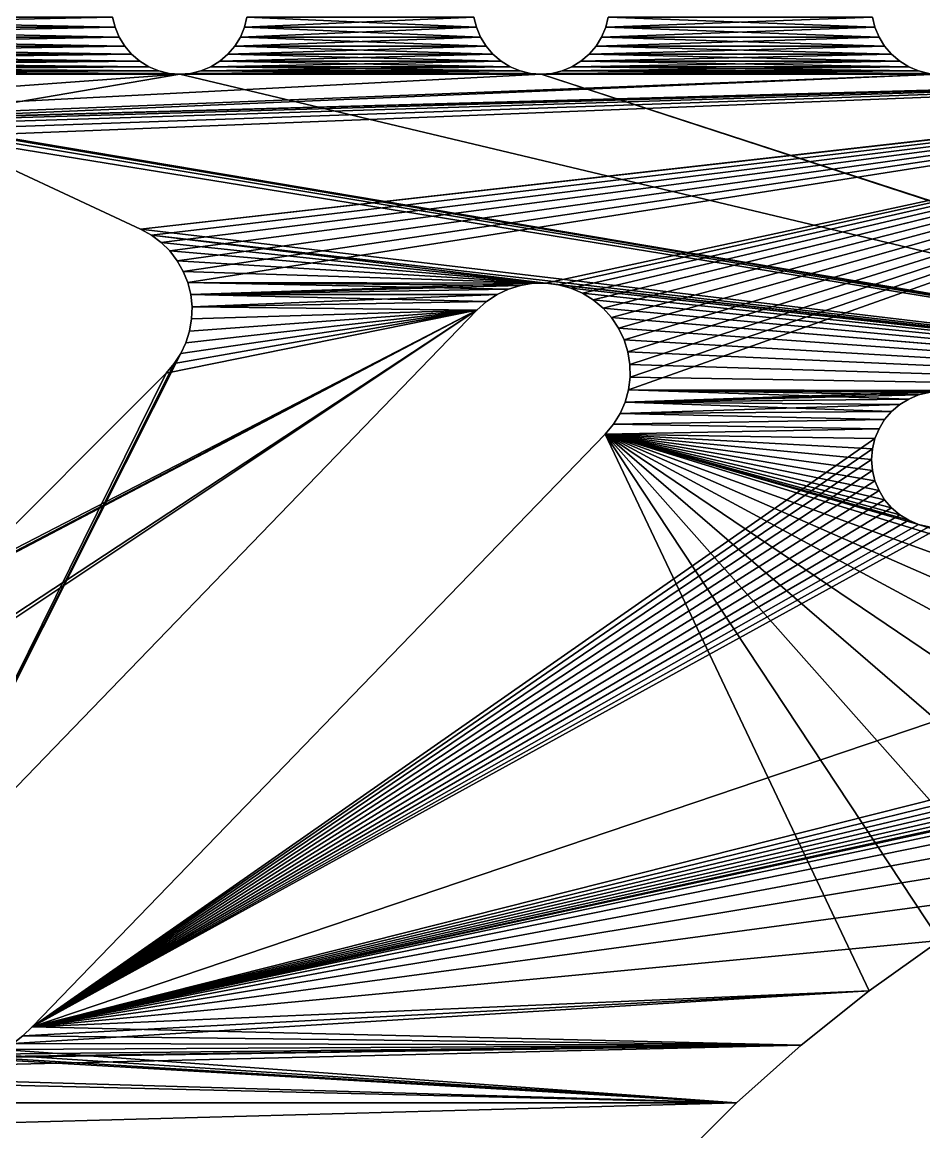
# Model space of a CAD drawing. Header units: millimetres. Extents: x -48.7 to 48.7, y -48.7 to 48.7.
# Drawn here: x 9.94 to 30.15, y -25.22 to -0.36 of the extents above; entities that cross this region are included whole.
import ezdxf

# ---------------------------------------------------------------- set-up
doc = ezdxf.new("R2010")
doc.units = ezdxf.units.MM
doc.header["$LTSCALE"] = 65.185185
for name, color, linetype in [('1', 7, 'CONTINUOUS'), ('121', 7, 'CONTINUOUS'), ('122', 7, 'CONTINUOUS'), ('123', 7, 'CONTINUOUS'), ('124', 7, 'CONTINUOUS'), ('2', 7, 'CONTINUOUS'), ('35', 7, 'CONTINUOUS'), ('59', 7, 'CONTINUOUS'), ('61', 7, 'CONTINUOUS'), ('62', 7, 'CONTINUOUS'), ('65', 7, 'CONTINUOUS'), ('71', 7, 'CONTINUOUS'), ('72', 7, 'CONTINUOUS'), ('73', 7, 'CONTINUOUS'), ('91', 7, 'CONTINUOUS')]:
    doc.layers.add(name, color=color, linetype=linetype)

msp = doc.modelspace()

# ---------------------------------------------------------------- linework, layer by layer
at = {"layer": '1', "linetype": 'CONTINUOUS'}
for points in [[(1.505, -0.242), (12.02, -0.472), (1.45, -0.472), (1.505, -0.242)], [(11.965, -0.242), (12.02, -0.472), (1.505, -0.242), (11.965, -0.242)], [(14.975, -0.242), (20.117, -0.472), (14.92, -0.472), (14.975, -0.242)], [(20.062, -0.242), (20.117, -0.472), (14.975, -0.242), (20.062, -0.242)], [(23.017, -0.472), (23.072, -0.242), (29.05, -0.472), (23.017, -0.472)], [(29.05, -0.472), (23.072, -0.242), (28.995, -0.242), (29.05, -0.472)], [(1.45, -0.472), (12.112, -0.691), (1.359, -0.691), (1.45, -0.472)], [(12.02, -0.472), (12.112, -0.691), (1.45, -0.472), (12.02, -0.472)], [(14.92, -0.472), (20.208, -0.691), (14.829, -0.691), (14.92, -0.472)], [(20.117, -0.472), (20.208, -0.691), (14.92, -0.472), (20.117, -0.472)], [(22.925, -0.691), (23.017, -0.472), (29.141, -0.691), (22.925, -0.691)], [(29.141, -0.691), (23.017, -0.472), (29.05, -0.472), (29.141, -0.691)], [(1.359, -0.691), (12.237, -0.897), (1.233, -0.897), (1.359, -0.691)], [(12.112, -0.691), (12.237, -0.897), (1.359, -0.691), (12.112, -0.691)], [(14.829, -0.691), (20.334, -0.897), (14.703, -0.897), (14.829, -0.691)], [(20.208, -0.691), (20.334, -0.897), (14.829, -0.691), (20.208, -0.691)], [(22.8, -0.897), (22.925, -0.691), (29.267, -0.897), (22.8, -0.897)], [(29.267, -0.897), (22.925, -0.691), (29.141, -0.691), (29.267, -0.897)], [(1.233, -0.897), (12.392, -1.077), (1.079, -1.077), (1.233, -0.897)], [(12.237, -0.897), (12.392, -1.077), (1.233, -0.897), (12.237, -0.897)], [(14.703, -0.897), (20.488, -1.077), (14.549, -1.077), (14.703, -0.897)], [(20.334, -0.897), (20.488, -1.077), (14.703, -0.897), (20.334, -0.897)], [(22.646, -1.077), (22.8, -0.897), (29.421, -1.077), (22.646, -1.077)], [(29.421, -1.077), (22.8, -0.897), (29.267, -0.897), (29.421, -1.077)], [(0.895, -1.234), (12.777, -1.358), (0.693, -1.358), (0.895, -1.234)], [(1.079, -1.077), (12.575, -1.234), (0.895, -1.234), (1.079, -1.077)], [(12.575, -1.234), (12.777, -1.358), (0.895, -1.234), (12.575, -1.234)], [(12.392, -1.077), (12.575, -1.234), (1.079, -1.077), (12.392, -1.077)], [(14.366, -1.234), (20.874, -1.358), (14.164, -1.358), (14.366, -1.234)], [(14.549, -1.077), (20.671, -1.234), (14.366, -1.234), (14.549, -1.077)], [(20.671, -1.234), (20.874, -1.358), (14.366, -1.234), (20.671, -1.234)], [(20.488, -1.077), (20.671, -1.234), (14.549, -1.077), (20.488, -1.077)], [(22.26, -1.358), (22.462, -1.234), (29.807, -1.358), (22.26, -1.358)], [(22.462, -1.234), (22.646, -1.077), (29.605, -1.234), (22.462, -1.234)], [(29.807, -1.358), (22.462, -1.234), (29.605, -1.234), (29.807, -1.358)], [(29.605, -1.234), (22.646, -1.077), (29.421, -1.077), (29.605, -1.234)], [(0.471, -1.45), (13.231, -1.506), (0.239, -1.506), (0.471, -1.45)], [(0.693, -1.358), (13, -1.45), (0.471, -1.45), (0.693, -1.358)], [(13, -1.45), (13.231, -1.506), (0.471, -1.45), (13, -1.45)], [(12.777, -1.358), (13, -1.45), (0.693, -1.358), (12.777, -1.358)], [(13.941, -1.45), (21.328, -1.506), (13.709, -1.506), (13.941, -1.45)], [(14.164, -1.358), (21.096, -1.45), (13.941, -1.45), (14.164, -1.358)], [(21.096, -1.45), (21.328, -1.506), (13.941, -1.45), (21.096, -1.45)], [(20.874, -1.358), (21.096, -1.45), (14.164, -1.358), (20.874, -1.358)], [(21.806, -1.506), (22.037, -1.45), (30.261, -1.506), (21.806, -1.506)], [(22.037, -1.45), (22.26, -1.358), (30.029, -1.45), (22.037, -1.45)], [(30.261, -1.506), (22.037, -1.45), (30.029, -1.45), (30.261, -1.506)], [(30.029, -1.45), (22.26, -1.358), (29.807, -1.358), (30.029, -1.45)], [(0.239, -1.506), (13.47, -1.524), (0, -1.524), (0.239, -1.506)], [(0, -1.524), (13.47, -1.524), (7.351, -2.565), (0, -1.524)], [(13.231, -1.506), (13.47, -1.524), (0.239, -1.506), (13.231, -1.506)], [(13.47, -1.524), (43.439, -8.654), (7.351, -2.565), (13.47, -1.524)], [(13.709, -1.506), (21.567, -1.524), (13.47, -1.524), (13.709, -1.506)], [(21.567, -1.524), (43.439, -8.654), (13.47, -1.524), (21.567, -1.524)], [(21.328, -1.506), (21.567, -1.524), (13.709, -1.506), (21.328, -1.506)], [(21.567, -1.524), (21.806, -1.506), (30.5, -1.524), (21.567, -1.524)], [(21.567, -1.524), (30.5, -1.524), (43.671, -8.71), (21.567, -1.524)], [(43.439, -8.654), (21.567, -1.524), (43.671, -8.71), (43.439, -8.654)], [(30.5, -1.524), (21.806, -1.506), (30.261, -1.506), (30.5, -1.524)], [(7.351, -2.565), (43.439, -8.654), (7.625, -2.643), (7.351, -2.565)], [(7.625, -2.643), (43.439, -8.654), (7.885, -2.759), (7.625, -2.643)], [(7.885, -2.759), (43.439, -8.654), (8.135, -2.915), (7.885, -2.759)], [(8.135, -2.915), (43.439, -8.654), (12.593, -4.994), (8.135, -2.915)], [(12.593, -4.994), (43.439, -8.654), (12.838, -5.132), (12.593, -4.994)], [(12.838, -5.132), (43.439, -8.654), (21.676, -6.204), (12.838, -5.132)], [(13.056, -5.295), (12.838, -5.132), (21.676, -6.204), (13.056, -5.295)], [(13.246, -5.483), (13.056, -5.295), (21.676, -6.204), (13.246, -5.483)], [(13.413, -5.701), (13.246, -5.483), (21.676, -6.204), (13.413, -5.701)], [(13.55, -5.941), (13.413, -5.701), (21.676, -6.204), (13.55, -5.941)], [(13.65, -6.192), (13.55, -5.941), (21.676, -6.204), (13.65, -6.192)], [(13.716, -6.46), (13.65, -6.192), (20.836, -6.339), (13.716, -6.46)], [(20.836, -6.339), (13.65, -6.192), (21.11, -6.254), (20.836, -6.339)], [(21.11, -6.254), (13.65, -6.192), (21.391, -6.208), (21.11, -6.254)], [(21.391, -6.208), (13.65, -6.192), (21.676, -6.204), (21.391, -6.208)], [(21.676, -6.204), (43.439, -8.654), (21.961, -6.24), (21.676, -6.204)], [(20.582, -6.46), (13.716, -6.46), (20.836, -6.339), (20.582, -6.46)], [(13.746, -6.734), (13.716, -6.46), (20.347, -6.617), (13.746, -6.734)], [(20.347, -6.617), (13.716, -6.46), (20.582, -6.46), (20.347, -6.617)], [(21.961, -6.24), (43.439, -8.654), (22.233, -6.315), (21.961, -6.24)], [(22.233, -6.315), (43.439, -8.654), (22.497, -6.431), (22.233, -6.315)], [(22.497, -6.431), (43.439, -8.654), (22.738, -6.579), (22.497, -6.431)], [(20.129, -6.81), (13.746, -6.734), (20.347, -6.617), (20.129, -6.81)], [(22.738, -6.579), (43.439, -8.654), (22.957, -6.764), (22.738, -6.579)], [(7.291, -20.091), (13.494, -7.781), (20.129, -6.81), (7.291, -20.091)], [(13.494, -7.781), (13.609, -7.539), (20.129, -6.81), (13.494, -7.781)], [(13.609, -7.539), (13.691, -7.277), (20.129, -6.81), (13.609, -7.539)], [(13.691, -7.277), (13.737, -7.004), (20.129, -6.81), (13.691, -7.277)], [(13.737, -7.004), (13.746, -6.734), (20.129, -6.81), (13.737, -7.004)], [(22.957, -6.764), (43.439, -8.654), (23.148, -6.976), (22.957, -6.764)], [(43.439, -8.654), (43.2, -8.636), (23.148, -6.976), (43.439, -8.654)], [(23.148, -6.976), (43.2, -8.636), (23.305, -7.212), (23.148, -6.976)], [(23.305, -7.212), (43.2, -8.636), (23.429, -7.472), (23.305, -7.212)], [(23.429, -7.472), (43.2, -8.636), (23.513, -7.742), (23.429, -7.472)], [(13.345, -8.008), (13.494, -7.781), (7.291, -20.091), (13.345, -8.008)], [(23.513, -7.742), (43.2, -8.636), (23.558, -8.025), (23.513, -7.742)], [(13.162, -8.221), (13.345, -8.008), (7.291, -20.091), (13.162, -8.221)], [(23.558, -8.025), (43.2, -8.636), (23.564, -8.311), (23.558, -8.025)], [(8.653, -12.73), (13.162, -8.221), (7.291, -20.091), (8.653, -12.73)], [(23.564, -8.311), (43.2, -8.636), (23.527, -8.592), (23.564, -8.311)], [(23.527, -8.592), (29.807, -8.802), (23.451, -8.87), (23.527, -8.592)], [(30.029, -8.71), (29.807, -8.802), (23.527, -8.592), (30.029, -8.71)], [(30.261, -8.654), (30.029, -8.71), (23.527, -8.592), (30.261, -8.654)], [(30.5, -8.636), (30.261, -8.654), (23.527, -8.592), (30.5, -8.636)], [(43.2, -8.636), (30.5, -8.636), (23.527, -8.592), (43.2, -8.636)], [(23.451, -8.87), (29.421, -9.083), (23.339, -9.128), (23.451, -8.87)], [(29.807, -8.802), (29.605, -8.926), (23.451, -8.87), (29.807, -8.802)], [(29.605, -8.926), (29.421, -9.083), (23.451, -8.87), (29.605, -8.926)], [(23.339, -9.128), (29.267, -9.263), (23.19, -9.368), (23.339, -9.128)], [(29.421, -9.083), (29.267, -9.263), (23.339, -9.128), (29.421, -9.083)], [(23.19, -9.368), (29.141, -9.469), (23.004, -9.591), (23.19, -9.368)], [(29.267, -9.263), (29.141, -9.469), (23.19, -9.368), (29.267, -9.263)], [(28.922, -22.059), (10.16, -22.867), (23.004, -9.591), (28.922, -22.059)], [(29.141, -9.469), (29.05, -9.688), (23.004, -9.591), (29.141, -9.469)], [(29.807, -11.518), (30.029, -11.61), (23.004, -9.591), (29.807, -11.518)], [(30.029, -11.61), (42.983, -15.711), (23.004, -9.591), (30.029, -11.61)], [(29.605, -11.394), (29.807, -11.518), (23.004, -9.591), (29.605, -11.394)], [(29.421, -11.237), (29.605, -11.394), (23.004, -9.591), (29.421, -11.237)], [(29.267, -11.057), (29.421, -11.237), (23.004, -9.591), (29.267, -11.057)], [(29.141, -10.851), (29.267, -11.057), (23.004, -9.591), (29.141, -10.851)], [(29.05, -10.632), (29.141, -10.851), (23.004, -9.591), (29.05, -10.632)], [(28.995, -10.402), (29.05, -10.632), (23.004, -9.591), (28.995, -10.402)], [(28.975, -10.16), (28.995, -10.402), (23.004, -9.591), (28.975, -10.16)], [(28.995, -9.918), (28.975, -10.16), (23.004, -9.591), (28.995, -9.918)], [(29.05, -9.688), (28.995, -9.918), (23.004, -9.591), (29.05, -9.688)], [(30.502, -20.934), (28.922, -22.059), (23.004, -9.591), (30.502, -20.934)], [(32.149, -19.895), (30.502, -20.934), (23.004, -9.591), (32.149, -19.895)], [(33.853, -18.948), (32.149, -19.895), (23.004, -9.591), (33.853, -18.948)], [(35.599, -18.1), (33.853, -18.948), (23.004, -9.591), (35.599, -18.1)], [(37.395, -17.349), (35.599, -18.1), (23.004, -9.591), (37.395, -17.349)], [(39.233, -16.698), (37.395, -17.349), (23.004, -9.591), (39.233, -16.698)], [(41.096, -16.152), (39.233, -16.698), (23.004, -9.591), (41.096, -16.152)], [(42.983, -15.711), (41.096, -16.152), (23.004, -9.591), (42.983, -15.711)], [(30.029, -11.61), (30.261, -11.666), (44.897, -15.375), (30.029, -11.61)], [(42.983, -15.711), (30.029, -11.61), (44.897, -15.375), (42.983, -15.711)], [(28.922, -22.059), (27.399, -23.276), (10.16, -22.867), (28.922, -22.059)], [(10.16, -22.867), (27.399, -23.276), (9.957, -23.071), (10.16, -22.867)], [(9.957, -23.071), (27.399, -23.276), (9.734, -23.241), (9.957, -23.071)], [(-25.947, -24.575), (-27.399, -23.276), (25.947, -24.575), (-25.947, -24.575)], [(25.947, -24.575), (-27.399, -23.276), (-8.596, -23.564), (25.947, -24.575)], [(9.734, -23.241), (27.399, -23.276), (9.488, -23.378), (9.734, -23.241)], [(27.399, -23.276), (25.947, -24.575), (9.488, -23.378), (27.399, -23.276)], [(8.663, -23.566), (25.947, -24.575), (-8.596, -23.564), (8.663, -23.566)], [(8.947, -23.543), (25.947, -24.575), (8.663, -23.566), (8.947, -23.543)], [(9.222, -23.48), (25.947, -24.575), (8.947, -23.543), (9.222, -23.48)], [(9.488, -23.378), (25.947, -24.575), (9.222, -23.48), (9.488, -23.378)], [(-24.575, -25.947), (-25.947, -24.575), (24.575, -25.947), (-24.575, -25.947)], [(24.575, -25.947), (-25.947, -24.575), (25.947, -24.575), (24.575, -25.947)]]:
    msp.add_3dface(points, dxfattribs=at)
at = {"layer": '121', "linetype": 'CONTINUOUS'}
for points in [[(10.16, -22.867), (9.957, -23.071), (10.16, -22.867, 3.175), (10.16, -22.867)], [(10.16, -22.867, 3.175), (9.957, -23.071), (9.957, -23.071, 3.175), (10.16, -22.867, 3.175)], [(9.957, -23.071), (9.734, -23.241), (9.957, -23.071, 3.175), (9.957, -23.071)], [(9.734, -23.241), (9.734, -23.241, 3.175), (9.957, -23.071, 3.175), (9.734, -23.241)]]:
    msp.add_3dface(points, dxfattribs=at)
at = {"layer": '122', "linetype": 'CONTINUOUS'}
for points in [[(7.291, -20.091), (20.129, -6.81), (7.291, -20.091, 3.175), (7.291, -20.091)], [(20.129, -6.81), (20.129, -6.81, 3.175), (7.291, -20.091, 3.175), (20.129, -6.81)]]:
    msp.add_3dface(points, dxfattribs=at)
at = {"layer": '123', "linetype": 'CONTINUOUS'}
for points in [[(21.11, -6.254), (21.391, -6.208), (21.11, -6.254, 3.175), (21.11, -6.254)], [(21.391, -6.208), (21.391, -6.208, 3.175), (21.11, -6.254, 3.175), (21.391, -6.208)], [(21.391, -6.208), (21.676, -6.204), (21.391, -6.208, 3.175), (21.391, -6.208)], [(21.676, -6.204), (21.676, -6.204, 3.175), (21.391, -6.208, 3.175), (21.676, -6.204)], [(21.676, -6.204), (21.961, -6.24), (21.676, -6.204, 3.175), (21.676, -6.204)], [(21.961, -6.24), (21.961, -6.24, 3.175), (21.676, -6.204, 3.175), (21.961, -6.24)], [(20.347, -6.617), (20.582, -6.46), (20.347, -6.617, 3.175), (20.347, -6.617)], [(20.582, -6.46), (20.582, -6.46, 3.175), (20.347, -6.617, 3.175), (20.582, -6.46)], [(20.582, -6.46), (20.836, -6.339), (20.582, -6.46, 3.175), (20.582, -6.46)], [(20.836, -6.339), (20.836, -6.339, 3.175), (20.582, -6.46, 3.175), (20.836, -6.339)], [(20.836, -6.339), (21.11, -6.254), (20.836, -6.339, 3.175), (20.836, -6.339)], [(21.11, -6.254), (21.11, -6.254, 3.175), (20.836, -6.339, 3.175), (21.11, -6.254)], [(21.961, -6.24), (22.233, -6.315), (21.961, -6.24, 3.175), (21.961, -6.24)], [(22.233, -6.315), (22.233, -6.315, 3.175), (21.961, -6.24, 3.175), (22.233, -6.315)], [(22.233, -6.315), (22.497, -6.431), (22.233, -6.315, 3.175), (22.233, -6.315)], [(22.497, -6.431), (22.497, -6.431, 3.175), (22.233, -6.315, 3.175), (22.497, -6.431)], [(22.497, -6.431), (22.738, -6.579), (22.497, -6.431, 3.175), (22.497, -6.431)], [(22.738, -6.579), (22.738, -6.579, 3.175), (22.497, -6.431, 3.175), (22.738, -6.579)], [(20.129, -6.81), (20.347, -6.617), (20.129, -6.81, 3.175), (20.129, -6.81)], [(20.347, -6.617), (20.347, -6.617, 3.175), (20.129, -6.81, 3.175), (20.347, -6.617)], [(22.738, -6.579), (22.957, -6.764), (22.738, -6.579, 3.175), (22.738, -6.579)], [(22.957, -6.764), (22.957, -6.764, 3.175), (22.738, -6.579, 3.175), (22.957, -6.764)], [(22.957, -6.764), (23.148, -6.976), (22.957, -6.764, 3.175), (22.957, -6.764)], [(23.148, -6.976), (23.148, -6.976, 3.175), (22.957, -6.764, 3.175), (23.148, -6.976)], [(23.148, -6.976), (23.305, -7.212), (23.148, -6.976, 3.175), (23.148, -6.976)], [(23.305, -7.212), (23.305, -7.212, 3.175), (23.148, -6.976, 3.175), (23.305, -7.212)], [(23.305, -7.212), (23.429, -7.472), (23.305, -7.212, 3.175), (23.305, -7.212)], [(23.429, -7.472), (23.429, -7.472, 3.175), (23.305, -7.212, 3.175), (23.429, -7.472)], [(23.429, -7.472), (23.513, -7.742), (23.429, -7.472, 3.175), (23.429, -7.472)], [(23.513, -7.742), (23.513, -7.742, 3.175), (23.429, -7.472, 3.175), (23.513, -7.742)], [(23.513, -7.742), (23.558, -8.025), (23.513, -7.742, 3.175), (23.513, -7.742)], [(23.558, -8.025), (23.558, -8.025, 3.175), (23.513, -7.742, 3.175), (23.558, -8.025)], [(23.558, -8.025), (23.564, -8.311), (23.558, -8.025, 3.175), (23.558, -8.025)], [(23.564, -8.311), (23.564, -8.311, 3.175), (23.558, -8.025, 3.175), (23.564, -8.311)], [(23.564, -8.311), (23.527, -8.592), (23.564, -8.311, 3.175), (23.564, -8.311)], [(23.527, -8.592), (23.527, -8.592, 3.175), (23.564, -8.311, 3.175), (23.527, -8.592)], [(23.527, -8.592), (23.451, -8.87), (23.527, -8.592, 3.175), (23.527, -8.592)], [(23.451, -8.87), (23.451, -8.87, 3.175), (23.527, -8.592, 3.175), (23.451, -8.87)], [(23.451, -8.87), (23.339, -9.128), (23.451, -8.87, 3.175), (23.451, -8.87)], [(23.339, -9.128), (23.339, -9.128, 3.175), (23.451, -8.87, 3.175), (23.339, -9.128)], [(23.339, -9.128), (23.19, -9.368), (23.339, -9.128, 3.175), (23.339, -9.128)], [(23.19, -9.368), (23.19, -9.368, 3.175), (23.339, -9.128, 3.175), (23.19, -9.368)], [(23.19, -9.368), (23.004, -9.591), (23.19, -9.368, 3.175), (23.19, -9.368)], [(23.004, -9.591), (23.004, -9.591, 3.175), (23.19, -9.368, 3.175), (23.004, -9.591)]]:
    msp.add_3dface(points, dxfattribs=at)
at = {"layer": '124', "linetype": 'CONTINUOUS'}
for points in [[(23.004, -9.591), (10.16, -22.867), (23.004, -9.591, 3.175), (23.004, -9.591)], [(10.16, -22.867), (10.16, -22.867, 3.175), (23.004, -9.591, 3.175), (10.16, -22.867)]]:
    msp.add_3dface(points, dxfattribs=at)
at = {"layer": '2', "linetype": 'CONTINUOUS'}
for points in [[(12.02, -0.472, 3.175), (11.965, -0.242, 3.175), (1.45, -0.472, 3.175), (12.02, -0.472, 3.175)], [(1.45, -0.472, 3.175), (11.965, -0.242, 3.175), (1.505, -0.242, 3.175), (1.45, -0.472, 3.175)], [(20.117, -0.472, 3.175), (20.062, -0.242, 3.175), (14.92, -0.472, 3.175), (20.117, -0.472, 3.175)], [(14.92, -0.472, 3.175), (20.062, -0.242, 3.175), (14.975, -0.242, 3.175), (14.92, -0.472, 3.175)], [(23.072, -0.242, 3.175), (23.017, -0.472, 3.175), (28.995, -0.242, 3.175), (23.072, -0.242, 3.175)], [(28.995, -0.242, 3.175), (23.017, -0.472, 3.175), (29.05, -0.472, 3.175), (28.995, -0.242, 3.175)], [(12.112, -0.691, 3.175), (12.02, -0.472, 3.175), (1.359, -0.691, 3.175), (12.112, -0.691, 3.175)], [(1.359, -0.691, 3.175), (12.02, -0.472, 3.175), (1.45, -0.472, 3.175), (1.359, -0.691, 3.175)], [(20.208, -0.691, 3.175), (20.117, -0.472, 3.175), (14.829, -0.691, 3.175), (20.208, -0.691, 3.175)], [(14.829, -0.691, 3.175), (20.117, -0.472, 3.175), (14.92, -0.472, 3.175), (14.829, -0.691, 3.175)], [(23.017, -0.472, 3.175), (22.925, -0.691, 3.175), (29.05, -0.472, 3.175), (23.017, -0.472, 3.175)], [(29.05, -0.472, 3.175), (22.925, -0.691, 3.175), (29.141, -0.691, 3.175), (29.05, -0.472, 3.175)], [(12.237, -0.897, 3.175), (12.112, -0.691, 3.175), (1.233, -0.897, 3.175), (12.237, -0.897, 3.175)], [(1.233, -0.897, 3.175), (12.112, -0.691, 3.175), (1.359, -0.691, 3.175), (1.233, -0.897, 3.175)], [(20.334, -0.897, 3.175), (20.208, -0.691, 3.175), (14.703, -0.897, 3.175), (20.334, -0.897, 3.175)], [(14.703, -0.897, 3.175), (20.208, -0.691, 3.175), (14.829, -0.691, 3.175), (14.703, -0.897, 3.175)], [(22.925, -0.691, 3.175), (22.8, -0.897, 3.175), (29.141, -0.691, 3.175), (22.925, -0.691, 3.175)], [(29.141, -0.691, 3.175), (22.8, -0.897, 3.175), (29.267, -0.897, 3.175), (29.141, -0.691, 3.175)], [(12.392, -1.077, 3.175), (12.237, -0.897, 3.175), (1.079, -1.077, 3.175), (12.392, -1.077, 3.175)], [(1.079, -1.077, 3.175), (12.237, -0.897, 3.175), (1.233, -0.897, 3.175), (1.079, -1.077, 3.175)], [(20.488, -1.077, 3.175), (20.334, -0.897, 3.175), (14.549, -1.077, 3.175), (20.488, -1.077, 3.175)], [(14.549, -1.077, 3.175), (20.334, -0.897, 3.175), (14.703, -0.897, 3.175), (14.549, -1.077, 3.175)], [(22.8, -0.897, 3.175), (22.646, -1.077, 3.175), (29.267, -0.897, 3.175), (22.8, -0.897, 3.175)], [(29.267, -0.897, 3.175), (22.646, -1.077, 3.175), (29.421, -1.077, 3.175), (29.267, -0.897, 3.175)], [(12.777, -1.358, 3.175), (12.575, -1.234, 3.175), (0.693, -1.358, 3.175), (12.777, -1.358, 3.175)], [(0.693, -1.358, 3.175), (12.575, -1.234, 3.175), (0.895, -1.234, 3.175), (0.693, -1.358, 3.175)], [(12.575, -1.234, 3.175), (12.392, -1.077, 3.175), (0.895, -1.234, 3.175), (12.575, -1.234, 3.175)], [(0.895, -1.234, 3.175), (12.392, -1.077, 3.175), (1.079, -1.077, 3.175), (0.895, -1.234, 3.175)], [(20.874, -1.358, 3.175), (20.671, -1.234, 3.175), (14.164, -1.358, 3.175), (20.874, -1.358, 3.175)], [(14.164, -1.358, 3.175), (20.671, -1.234, 3.175), (14.366, -1.234, 3.175), (14.164, -1.358, 3.175)], [(20.671, -1.234, 3.175), (20.488, -1.077, 3.175), (14.366, -1.234, 3.175), (20.671, -1.234, 3.175)], [(14.366, -1.234, 3.175), (20.488, -1.077, 3.175), (14.549, -1.077, 3.175), (14.366, -1.234, 3.175)], [(22.462, -1.234, 3.175), (22.26, -1.358, 3.175), (29.605, -1.234, 3.175), (22.462, -1.234, 3.175)], [(29.605, -1.234, 3.175), (22.26, -1.358, 3.175), (29.807, -1.358, 3.175), (29.605, -1.234, 3.175)], [(22.646, -1.077, 3.175), (22.462, -1.234, 3.175), (29.421, -1.077, 3.175), (22.646, -1.077, 3.175)], [(29.421, -1.077, 3.175), (22.462, -1.234, 3.175), (29.605, -1.234, 3.175), (29.421, -1.077, 3.175)], [(13.231, -1.506, 3.175), (13, -1.45, 3.175), (0.239, -1.506, 3.175), (13.231, -1.506, 3.175)], [(0.239, -1.506, 3.175), (13, -1.45, 3.175), (0.471, -1.45, 3.175), (0.239, -1.506, 3.175)], [(13, -1.45, 3.175), (12.777, -1.358, 3.175), (0.471, -1.45, 3.175), (13, -1.45, 3.175)], [(0.471, -1.45, 3.175), (12.777, -1.358, 3.175), (0.693, -1.358, 3.175), (0.471, -1.45, 3.175)], [(21.328, -1.506, 3.175), (21.096, -1.45, 3.175), (13.709, -1.506, 3.175), (21.328, -1.506, 3.175)], [(13.709, -1.506, 3.175), (21.096, -1.45, 3.175), (13.941, -1.45, 3.175), (13.709, -1.506, 3.175)], [(21.096, -1.45, 3.175), (20.874, -1.358, 3.175), (13.941, -1.45, 3.175), (21.096, -1.45, 3.175)], [(13.941, -1.45, 3.175), (20.874, -1.358, 3.175), (14.164, -1.358, 3.175), (13.941, -1.45, 3.175)], [(22.037, -1.45, 3.175), (21.806, -1.506, 3.175), (30.029, -1.45, 3.175), (22.037, -1.45, 3.175)], [(30.029, -1.45, 3.175), (21.806, -1.506, 3.175), (30.261, -1.506, 3.175), (30.029, -1.45, 3.175)], [(22.26, -1.358, 3.175), (22.037, -1.45, 3.175), (29.807, -1.358, 3.175), (22.26, -1.358, 3.175)], [(29.807, -1.358, 3.175), (22.037, -1.45, 3.175), (30.029, -1.45, 3.175), (29.807, -1.358, 3.175)], [(43.671, -1.45, 3.175), (43.439, -1.506, 3.175), (22.738, -6.579, 3.175), (43.671, -1.45, 3.175)], [(22.957, -6.764, 3.175), (43.671, -1.45, 3.175), (22.738, -6.579, 3.175), (22.957, -6.764, 3.175)], [(23.148, -6.976, 3.175), (43.671, -1.45, 3.175), (22.957, -6.764, 3.175), (23.148, -6.976, 3.175)], [(23.305, -7.212, 3.175), (43.671, -1.45, 3.175), (23.148, -6.976, 3.175), (23.305, -7.212, 3.175)], [(23.429, -7.472, 3.175), (43.671, -1.45, 3.175), (23.305, -7.212, 3.175), (23.429, -7.472, 3.175)], [(23.513, -7.742, 3.175), (43.671, -1.45, 3.175), (23.429, -7.472, 3.175), (23.513, -7.742, 3.175)], [(23.558, -8.025, 3.175), (43.671, -1.45, 3.175), (23.513, -7.742, 3.175), (23.558, -8.025, 3.175)], [(30.5, -8.636, 3.175), (43.671, -1.45, 3.175), (23.527, -8.592, 3.175), (30.5, -8.636, 3.175)], [(23.527, -8.592, 3.175), (43.671, -1.45, 3.175), (23.564, -8.311, 3.175), (23.527, -8.592, 3.175)], [(23.564, -8.311, 3.175), (43.671, -1.45, 3.175), (23.558, -8.025, 3.175), (23.564, -8.311, 3.175)], [(30.5, -1.524, 3.175), (21.567, -1.524, 3.175), (-6.542, -2.986, 3.175), (30.5, -1.524, 3.175)], [(21.567, -1.524, 3.175), (13.47, -1.524, 3.175), (-6.542, -2.986, 3.175), (21.567, -1.524, 3.175)], [(6.776, -2.531, 3.175), (30.5, -1.524, 3.175), (-6.542, -2.986, 3.175), (6.776, -2.531, 3.175)], [(13.47, -1.524, 3.175), (0, -1.524, 3.175), (-6.542, -2.986, 3.175), (13.47, -1.524, 3.175)], [(13.47, -1.524, 3.175), (13.231, -1.506, 3.175), (0, -1.524, 3.175), (13.47, -1.524, 3.175)], [(0, -1.524, 3.175), (13.231, -1.506, 3.175), (0.239, -1.506, 3.175), (0, -1.524, 3.175)], [(43.2, -1.524, 3.175), (30.5, -1.524, 3.175), (6.776, -2.531, 3.175), (43.2, -1.524, 3.175)], [(7.063, -2.528, 3.175), (43.2, -1.524, 3.175), (6.776, -2.531, 3.175), (7.063, -2.528, 3.175)], [(7.351, -2.565, 3.175), (43.2, -1.524, 3.175), (7.063, -2.528, 3.175), (7.351, -2.565, 3.175)], [(7.625, -2.643, 3.175), (43.2, -1.524, 3.175), (7.351, -2.565, 3.175), (7.625, -2.643, 3.175)], [(7.885, -2.759, 3.175), (43.2, -1.524, 3.175), (7.625, -2.643, 3.175), (7.885, -2.759, 3.175)], [(8.135, -2.915, 3.175), (43.2, -1.524, 3.175), (7.885, -2.759, 3.175), (8.135, -2.915, 3.175)], [(12.593, -4.994, 3.175), (43.2, -1.524, 3.175), (8.135, -2.915, 3.175), (12.593, -4.994, 3.175)], [(43.439, -1.506, 3.175), (43.2, -1.524, 3.175), (12.593, -4.994, 3.175), (43.439, -1.506, 3.175)], [(12.838, -5.132, 3.175), (43.439, -1.506, 3.175), (12.593, -4.994, 3.175), (12.838, -5.132, 3.175)], [(13.056, -5.295, 3.175), (43.439, -1.506, 3.175), (12.838, -5.132, 3.175), (13.056, -5.295, 3.175)], [(13.246, -5.483, 3.175), (43.439, -1.506, 3.175), (13.056, -5.295, 3.175), (13.246, -5.483, 3.175)], [(13.413, -5.701, 3.175), (43.439, -1.506, 3.175), (13.246, -5.483, 3.175), (13.413, -5.701, 3.175)], [(13.55, -5.941, 3.175), (43.439, -1.506, 3.175), (13.413, -5.701, 3.175), (13.55, -5.941, 3.175)], [(21.567, -1.524, 3.175), (21.328, -1.506, 3.175), (13.47, -1.524, 3.175), (21.567, -1.524, 3.175)], [(13.47, -1.524, 3.175), (21.328, -1.506, 3.175), (13.709, -1.506, 3.175), (13.47, -1.524, 3.175)], [(13.65, -6.192, 3.175), (43.439, -1.506, 3.175), (13.55, -5.941, 3.175), (13.65, -6.192, 3.175)], [(43.439, -1.506, 3.175), (13.65, -6.192, 3.175), (21.676, -6.204, 3.175), (43.439, -1.506, 3.175)], [(21.806, -1.506, 3.175), (21.567, -1.524, 3.175), (30.261, -1.506, 3.175), (21.806, -1.506, 3.175)], [(30.261, -1.506, 3.175), (21.567, -1.524, 3.175), (30.5, -1.524, 3.175), (30.261, -1.506, 3.175)], [(21.961, -6.24, 3.175), (43.439, -1.506, 3.175), (21.676, -6.204, 3.175), (21.961, -6.24, 3.175)], [(22.233, -6.315, 3.175), (43.439, -1.506, 3.175), (21.961, -6.24, 3.175), (22.233, -6.315, 3.175)], [(22.497, -6.431, 3.175), (43.439, -1.506, 3.175), (22.233, -6.315, 3.175), (22.497, -6.431, 3.175)], [(22.738, -6.579, 3.175), (43.439, -1.506, 3.175), (22.497, -6.431, 3.175), (22.738, -6.579, 3.175)], [(13.65, -6.192, 3.175), (13.716, -6.46, 3.175), (21.391, -6.208, 3.175), (13.65, -6.192, 3.175)], [(21.676, -6.204, 3.175), (13.65, -6.192, 3.175), (21.391, -6.208, 3.175), (21.676, -6.204, 3.175)], [(21.391, -6.208, 3.175), (13.716, -6.46, 3.175), (21.11, -6.254, 3.175), (21.391, -6.208, 3.175)], [(21.11, -6.254, 3.175), (13.716, -6.46, 3.175), (20.836, -6.339, 3.175), (21.11, -6.254, 3.175)], [(20.836, -6.339, 3.175), (13.716, -6.46, 3.175), (20.582, -6.46, 3.175), (20.836, -6.339, 3.175)], [(13.716, -6.46, 3.175), (13.746, -6.734, 3.175), (20.582, -6.46, 3.175), (13.716, -6.46, 3.175)], [(20.582, -6.46, 3.175), (13.746, -6.734, 3.175), (20.347, -6.617, 3.175), (20.582, -6.46, 3.175)], [(20.347, -6.617, 3.175), (13.746, -6.734, 3.175), (20.129, -6.81, 3.175), (20.347, -6.617, 3.175)], [(0, -20.042, 3.175), (0.239, -20.061, 3.175), (20.129, -6.81, 3.175), (0, -20.042, 3.175)], [(8.212, -13.063, 3.175), (0, -20.042, 3.175), (20.129, -6.81, 3.175), (8.212, -13.063, 3.175)], [(20.129, -6.81, 3.175), (0.239, -20.061, 3.175), (7.291, -20.091, 3.175), (20.129, -6.81, 3.175)], [(8.44, -12.914, 3.175), (8.212, -13.063, 3.175), (20.129, -6.81, 3.175), (8.44, -12.914, 3.175)], [(8.653, -12.73, 3.175), (8.44, -12.914, 3.175), (20.129, -6.81, 3.175), (8.653, -12.73, 3.175)], [(13.162, -8.221, 3.175), (8.653, -12.73, 3.175), (20.129, -6.81, 3.175), (13.162, -8.221, 3.175)], [(13.345, -8.008, 3.175), (13.162, -8.221, 3.175), (20.129, -6.81, 3.175), (13.345, -8.008, 3.175)], [(13.494, -7.781, 3.175), (13.345, -8.008, 3.175), (20.129, -6.81, 3.175), (13.494, -7.781, 3.175)], [(13.609, -7.539, 3.175), (13.494, -7.781, 3.175), (20.129, -6.81, 3.175), (13.609, -7.539, 3.175)], [(13.691, -7.277, 3.175), (13.609, -7.539, 3.175), (20.129, -6.81, 3.175), (13.691, -7.277, 3.175)], [(13.737, -7.004, 3.175), (13.691, -7.277, 3.175), (20.129, -6.81, 3.175), (13.737, -7.004, 3.175)], [(13.746, -6.734, 3.175), (13.737, -7.004, 3.175), (20.129, -6.81, 3.175), (13.746, -6.734, 3.175)], [(23.451, -8.87, 3.175), (30.5, -8.636, 3.175), (23.527, -8.592, 3.175), (23.451, -8.87, 3.175)], [(30.261, -8.654, 3.175), (30.5, -8.636, 3.175), (23.451, -8.87, 3.175), (30.261, -8.654, 3.175)], [(30.029, -8.71, 3.175), (30.261, -8.654, 3.175), (23.451, -8.87, 3.175), (30.029, -8.71, 3.175)], [(23.339, -9.128, 3.175), (29.605, -8.926, 3.175), (23.451, -8.87, 3.175), (23.339, -9.128, 3.175)], [(29.421, -9.083, 3.175), (29.605, -8.926, 3.175), (23.339, -9.128, 3.175), (29.421, -9.083, 3.175)], [(29.807, -8.802, 3.175), (30.029, -8.71, 3.175), (23.451, -8.87, 3.175), (29.807, -8.802, 3.175)], [(29.605, -8.926, 3.175), (29.807, -8.802, 3.175), (23.451, -8.87, 3.175), (29.605, -8.926, 3.175)], [(23.19, -9.368, 3.175), (29.267, -9.263, 3.175), (23.339, -9.128, 3.175), (23.19, -9.368, 3.175)], [(29.267, -9.263, 3.175), (29.421, -9.083, 3.175), (23.339, -9.128, 3.175), (29.267, -9.263, 3.175)], [(23.004, -9.591, 3.175), (29.141, -9.469, 3.175), (23.19, -9.368, 3.175), (23.004, -9.591, 3.175)], [(29.141, -9.469, 3.175), (29.267, -9.263, 3.175), (23.19, -9.368, 3.175), (29.141, -9.469, 3.175)], [(10.16, -22.867, 3.175), (29.05, -9.688, 3.175), (23.004, -9.591, 3.175), (10.16, -22.867, 3.175)], [(28.995, -9.918, 3.175), (29.05, -9.688, 3.175), (10.16, -22.867, 3.175), (28.995, -9.918, 3.175)], [(29.05, -9.688, 3.175), (29.141, -9.469, 3.175), (23.004, -9.591, 3.175), (29.05, -9.688, 3.175)], [(28.975, -10.16, 3.175), (28.995, -9.918, 3.175), (10.16, -22.867, 3.175), (28.975, -10.16, 3.175)], [(28.995, -10.402, 3.175), (28.975, -10.16, 3.175), (10.16, -22.867, 3.175), (28.995, -10.402, 3.175)], [(29.05, -10.632, 3.175), (28.995, -10.402, 3.175), (10.16, -22.867, 3.175), (29.05, -10.632, 3.175)], [(29.141, -10.851, 3.175), (29.05, -10.632, 3.175), (10.16, -22.867, 3.175), (29.141, -10.851, 3.175)], [(29.267, -11.057, 3.175), (29.141, -10.851, 3.175), (10.16, -22.867, 3.175), (29.267, -11.057, 3.175)], [(29.421, -11.237, 3.175), (29.267, -11.057, 3.175), (10.16, -22.867, 3.175), (29.421, -11.237, 3.175)], [(29.605, -11.394, 3.175), (29.421, -11.237, 3.175), (10.16, -22.867, 3.175), (29.605, -11.394, 3.175)], [(29.807, -11.518, 3.175), (29.605, -11.394, 3.175), (10.16, -22.867, 3.175), (29.807, -11.518, 3.175)], [(30.029, -11.61, 3.175), (29.807, -11.518, 3.175), (10.16, -22.867, 3.175), (30.029, -11.61, 3.175)], [(30.261, -11.666, 3.175), (30.029, -11.61, 3.175), (10.16, -22.867, 3.175), (30.261, -11.666, 3.175)], [(30.5, -11.684, 3.175), (30.261, -11.666, 3.175), (10.16, -22.867, 3.175), (30.5, -11.684, 3.175)], [(43.2, -11.684, 3.175), (30.5, -11.684, 3.175), (10.16, -22.867, 3.175), (43.2, -11.684, 3.175)], [(48.66, -13.151, 3.175), (43.2, -11.684, 3.175), (10.16, -22.867, 3.175), (48.66, -13.151, 3.175)], [(48.64, -13.425, 3.175), (48.66, -13.151, 3.175), (10.16, -22.867, 3.175), (48.64, -13.425, 3.175)], [(48.587, -13.687, 3.175), (48.64, -13.425, 3.175), (10.16, -22.867, 3.175), (48.587, -13.687, 3.175)], [(48.5, -13.936, 3.175), (48.587, -13.687, 3.175), (10.16, -22.867, 3.175), (48.5, -13.936, 3.175)], [(48.377, -14.176, 3.175), (48.5, -13.936, 3.175), (10.16, -22.867, 3.175), (48.377, -14.176, 3.175)], [(48.223, -14.399, 3.175), (48.377, -14.176, 3.175), (10.16, -22.867, 3.175), (48.223, -14.399, 3.175)], [(48.044, -14.595, 3.175), (48.223, -14.399, 3.175), (10.16, -22.867, 3.175), (48.044, -14.595, 3.175)], [(42.983, -15.711, 3.175), (48.044, -14.595, 3.175), (10.16, -22.867, 3.175), (42.983, -15.711, 3.175)], [(41.096, -16.152, 3.175), (42.983, -15.711, 3.175), (10.16, -22.867, 3.175), (41.096, -16.152, 3.175)], [(39.233, -16.698, 3.175), (41.096, -16.152, 3.175), (10.16, -22.867, 3.175), (39.233, -16.698, 3.175)], [(37.395, -17.349, 3.175), (39.233, -16.698, 3.175), (10.16, -22.867, 3.175), (37.395, -17.349, 3.175)], [(35.599, -18.1, 3.175), (37.395, -17.349, 3.175), (10.16, -22.867, 3.175), (35.599, -18.1, 3.175)], [(33.853, -18.948, 3.175), (35.599, -18.1, 3.175), (10.16, -22.867, 3.175), (33.853, -18.948, 3.175)], [(32.149, -19.895, 3.175), (33.853, -18.948, 3.175), (10.16, -22.867, 3.175), (32.149, -19.895, 3.175)], [(30.502, -20.934, 3.175), (32.149, -19.895, 3.175), (10.16, -22.867, 3.175), (30.502, -20.934, 3.175)], [(28.922, -22.059, 3.175), (30.502, -20.934, 3.175), (10.16, -22.867, 3.175), (28.922, -22.059, 3.175)], [(27.399, -23.276, 3.175), (28.922, -22.059, 3.175), (9.734, -23.241, 3.175), (27.399, -23.276, 3.175)], [(9.734, -23.241, 3.175), (28.922, -22.059, 3.175), (9.957, -23.071, 3.175), (9.734, -23.241, 3.175)], [(28.922, -22.059, 3.175), (10.16, -22.867, 3.175), (9.957, -23.071, 3.175), (28.922, -22.059, 3.175)], [(25.947, -24.575, 3.175), (27.399, -23.276, 3.175), (-25.947, -24.575, 3.175), (25.947, -24.575, 3.175)], [(-25.947, -24.575, 3.175), (27.399, -23.276, 3.175), (8.663, -23.566, 3.175), (-25.947, -24.575, 3.175)], [(8.663, -23.566, 3.175), (27.399, -23.276, 3.175), (8.947, -23.543, 3.175), (8.663, -23.566, 3.175)], [(8.947, -23.543, 3.175), (27.399, -23.276, 3.175), (9.222, -23.48, 3.175), (8.947, -23.543, 3.175)], [(9.222, -23.48, 3.175), (27.399, -23.276, 3.175), (9.488, -23.378, 3.175), (9.222, -23.48, 3.175)], [(9.488, -23.378, 3.175), (27.399, -23.276, 3.175), (9.734, -23.241, 3.175), (9.488, -23.378, 3.175)], [(-24.575, -25.947, 3.175), (25.947, -24.575, 3.175), (-25.947, -24.575, 3.175), (-24.575, -25.947, 3.175)], [(24.575, -25.947, 3.175), (25.947, -24.575, 3.175), (-24.575, -25.947, 3.175), (24.575, -25.947, 3.175)]]:
    msp.add_3dface(points, dxfattribs=at)
at = {"layer": '35', "linetype": 'CONTINUOUS'}
for points in [[(20.117, -0.472), (20.062, -0.242), (20.117, -0.472, 3.175), (20.117, -0.472)], [(20.062, -0.242), (20.062, -0.242, 3.175), (20.117, -0.472, 3.175), (20.062, -0.242)], [(23.072, -0.242), (23.017, -0.472), (23.072, -0.242, 3.175), (23.072, -0.242)], [(23.017, -0.472), (23.017, -0.472, 3.175), (23.072, -0.242, 3.175), (23.017, -0.472)], [(20.208, -0.691), (20.117, -0.472), (20.208, -0.691, 3.175), (20.208, -0.691)], [(20.117, -0.472), (20.117, -0.472, 3.175), (20.208, -0.691, 3.175), (20.117, -0.472)], [(23.017, -0.472), (22.925, -0.691), (23.017, -0.472, 3.175), (23.017, -0.472)], [(22.925, -0.691), (22.925, -0.691, 3.175), (23.017, -0.472, 3.175), (22.925, -0.691)], [(20.334, -0.897), (20.208, -0.691), (20.334, -0.897, 3.175), (20.334, -0.897)], [(20.208, -0.691), (20.208, -0.691, 3.175), (20.334, -0.897, 3.175), (20.208, -0.691)], [(22.925, -0.691), (22.8, -0.897), (22.925, -0.691, 3.175), (22.925, -0.691)], [(22.8, -0.897), (22.8, -0.897, 3.175), (22.925, -0.691, 3.175), (22.8, -0.897)], [(20.488, -1.077), (20.334, -0.897), (20.488, -1.077, 3.175), (20.488, -1.077)], [(20.334, -0.897), (20.334, -0.897, 3.175), (20.488, -1.077, 3.175), (20.334, -0.897)], [(22.8, -0.897), (22.646, -1.077), (22.8, -0.897, 3.175), (22.8, -0.897)], [(22.646, -1.077), (22.646, -1.077, 3.175), (22.8, -0.897, 3.175), (22.646, -1.077)], [(20.671, -1.234), (20.488, -1.077), (20.671, -1.234, 3.175), (20.671, -1.234)], [(20.488, -1.077), (20.488, -1.077, 3.175), (20.671, -1.234, 3.175), (20.488, -1.077)], [(20.874, -1.358), (20.671, -1.234), (20.874, -1.358, 3.175), (20.874, -1.358)], [(20.671, -1.234), (20.671, -1.234, 3.175), (20.874, -1.358, 3.175), (20.671, -1.234)], [(22.462, -1.234), (22.26, -1.358), (22.462, -1.234, 3.175), (22.462, -1.234)], [(22.26, -1.358), (22.26, -1.358, 3.175), (22.462, -1.234, 3.175), (22.26, -1.358)], [(22.646, -1.077), (22.462, -1.234), (22.646, -1.077, 3.175), (22.646, -1.077)], [(22.462, -1.234), (22.462, -1.234, 3.175), (22.646, -1.077, 3.175), (22.462, -1.234)], [(21.096, -1.45), (20.874, -1.358), (21.096, -1.45, 3.175), (21.096, -1.45)], [(20.874, -1.358), (20.874, -1.358, 3.175), (21.096, -1.45, 3.175), (20.874, -1.358)], [(21.328, -1.506), (21.096, -1.45), (21.328, -1.506, 3.175), (21.328, -1.506)], [(21.096, -1.45), (21.096, -1.45, 3.175), (21.328, -1.506, 3.175), (21.096, -1.45)], [(22.037, -1.45), (21.806, -1.506), (22.037, -1.45, 3.175), (22.037, -1.45)], [(21.806, -1.506), (21.806, -1.506, 3.175), (22.037, -1.45, 3.175), (21.806, -1.506)], [(22.26, -1.358), (22.037, -1.45), (22.26, -1.358, 3.175), (22.26, -1.358)], [(22.037, -1.45), (22.037, -1.45, 3.175), (22.26, -1.358, 3.175), (22.037, -1.45)], [(21.567, -1.524), (21.328, -1.506), (21.567, -1.524, 3.175), (21.567, -1.524)], [(21.328, -1.506), (21.328, -1.506, 3.175), (21.567, -1.524, 3.175), (21.328, -1.506)], [(21.806, -1.506), (21.567, -1.524), (21.806, -1.506, 3.175), (21.806, -1.506)], [(21.567, -1.524), (21.567, -1.524, 3.175), (21.806, -1.506, 3.175), (21.567, -1.524)]]:
    msp.add_3dface(points, dxfattribs=at)
at = {"layer": '59', "linetype": 'CONTINUOUS'}
for points in [[(29.05, -0.472), (28.995, -0.242), (29.05, -0.472, 3.175), (29.05, -0.472)], [(28.995, -0.242), (28.995, -0.242, 3.175), (29.05, -0.472, 3.175), (28.995, -0.242)], [(29.141, -0.691), (29.05, -0.472), (29.141, -0.691, 3.175), (29.141, -0.691)], [(29.05, -0.472), (29.05, -0.472, 3.175), (29.141, -0.691, 3.175), (29.05, -0.472)], [(29.267, -0.897), (29.141, -0.691), (29.267, -0.897, 3.175), (29.267, -0.897)], [(29.141, -0.691), (29.141, -0.691, 3.175), (29.267, -0.897, 3.175), (29.141, -0.691)], [(29.421, -1.077), (29.267, -0.897), (29.421, -1.077, 3.175), (29.421, -1.077)], [(29.267, -0.897), (29.267, -0.897, 3.175), (29.421, -1.077, 3.175), (29.267, -0.897)], [(29.605, -1.234), (29.421, -1.077), (29.605, -1.234, 3.175), (29.605, -1.234)], [(29.421, -1.077), (29.421, -1.077, 3.175), (29.605, -1.234, 3.175), (29.421, -1.077)], [(29.807, -1.358), (29.605, -1.234), (29.807, -1.358, 3.175), (29.807, -1.358)], [(29.605, -1.234), (29.605, -1.234, 3.175), (29.807, -1.358, 3.175), (29.605, -1.234)], [(30.029, -1.45), (29.807, -1.358), (30.029, -1.45, 3.175), (30.029, -1.45)], [(29.807, -1.358), (29.807, -1.358, 3.175), (30.029, -1.45, 3.175), (29.807, -1.358)], [(30.261, -1.506), (30.029, -1.45), (30.261, -1.506, 3.175), (30.261, -1.506)], [(30.029, -1.45), (30.029, -1.45, 3.175), (30.261, -1.506, 3.175), (30.029, -1.45)]]:
    msp.add_3dface(points, dxfattribs=at)
at = {"layer": '61', "linetype": 'CONTINUOUS'}
for points in [[(28.995, -10.402), (28.975, -10.16), (28.995, -10.402, 3.175), (28.995, -10.402)], [(28.975, -10.16), (28.975, -10.16, 3.175), (28.995, -10.402, 3.175), (28.975, -10.16)], [(29.05, -10.632), (28.995, -10.402), (29.05, -10.632, 3.175), (29.05, -10.632)], [(28.995, -10.402), (28.995, -10.402, 3.175), (29.05, -10.632, 3.175), (28.995, -10.402)], [(29.141, -10.851), (29.05, -10.632), (29.141, -10.851, 3.175), (29.141, -10.851)], [(29.05, -10.632), (29.05, -10.632, 3.175), (29.141, -10.851, 3.175), (29.05, -10.632)], [(29.267, -11.057), (29.141, -10.851), (29.267, -11.057, 3.175), (29.267, -11.057)], [(29.141, -10.851), (29.141, -10.851, 3.175), (29.267, -11.057, 3.175), (29.141, -10.851)], [(29.421, -11.237), (29.267, -11.057), (29.421, -11.237, 3.175), (29.421, -11.237)], [(29.267, -11.057), (29.267, -11.057, 3.175), (29.421, -11.237, 3.175), (29.267, -11.057)], [(29.605, -11.394), (29.421, -11.237), (29.605, -11.394, 3.175), (29.605, -11.394)], [(29.421, -11.237), (29.421, -11.237, 3.175), (29.605, -11.394, 3.175), (29.421, -11.237)], [(29.807, -11.518), (29.605, -11.394), (29.807, -11.518, 3.175), (29.807, -11.518)], [(29.605, -11.394), (29.605, -11.394, 3.175), (29.807, -11.518, 3.175), (29.605, -11.394)], [(30.029, -11.61), (29.807, -11.518), (30.029, -11.61, 3.175), (30.029, -11.61)], [(29.807, -11.518), (29.807, -11.518, 3.175), (30.029, -11.61, 3.175), (29.807, -11.518)], [(30.261, -11.666), (30.029, -11.61), (30.261, -11.666, 3.175), (30.261, -11.666)], [(30.029, -11.61), (30.029, -11.61, 3.175), (30.261, -11.666, 3.175), (30.029, -11.61)]]:
    msp.add_3dface(points, dxfattribs=at)
at = {"layer": '62', "linetype": 'CONTINUOUS'}
for points in [[(30.029, -8.71), (30.261, -8.654), (30.029, -8.71, 3.175), (30.029, -8.71)], [(30.261, -8.654), (30.261, -8.654, 3.175), (30.029, -8.71, 3.175), (30.261, -8.654)], [(29.421, -9.083), (29.605, -8.926), (29.421, -9.083, 3.175), (29.421, -9.083)], [(29.605, -8.926), (29.605, -8.926, 3.175), (29.421, -9.083, 3.175), (29.605, -8.926)], [(29.605, -8.926), (29.807, -8.802), (29.605, -8.926, 3.175), (29.605, -8.926)], [(29.807, -8.802), (29.807, -8.802, 3.175), (29.605, -8.926, 3.175), (29.807, -8.802)], [(29.807, -8.802), (30.029, -8.71), (29.807, -8.802, 3.175), (29.807, -8.802)], [(30.029, -8.71), (30.029, -8.71, 3.175), (29.807, -8.802, 3.175), (30.029, -8.71)], [(29.267, -9.263), (29.421, -9.083), (29.267, -9.263, 3.175), (29.267, -9.263)], [(29.421, -9.083), (29.421, -9.083, 3.175), (29.267, -9.263, 3.175), (29.421, -9.083)], [(29.141, -9.469), (29.267, -9.263), (29.141, -9.469, 3.175), (29.141, -9.469)], [(29.267, -9.263), (29.267, -9.263, 3.175), (29.141, -9.469, 3.175), (29.267, -9.263)], [(28.995, -9.918), (29.05, -9.688), (28.995, -9.918, 3.175), (28.995, -9.918)], [(29.05, -9.688), (29.05, -9.688, 3.175), (28.995, -9.918, 3.175), (29.05, -9.688)], [(29.05, -9.688), (29.141, -9.469), (29.05, -9.688, 3.175), (29.05, -9.688)], [(29.141, -9.469), (29.141, -9.469, 3.175), (29.05, -9.688, 3.175), (29.141, -9.469)], [(28.975, -10.16), (28.995, -9.918), (28.975, -10.16, 3.175), (28.975, -10.16)], [(28.995, -9.918), (28.995, -9.918, 3.175), (28.975, -10.16, 3.175), (28.995, -9.918)]]:
    msp.add_3dface(points, dxfattribs=at)
at = {"layer": '65', "linetype": 'CONTINUOUS'}
for points in [[(12.02, -0.472), (11.965, -0.242), (12.02, -0.472, 3.175), (12.02, -0.472)], [(11.965, -0.242), (11.965, -0.242, 3.175), (12.02, -0.472, 3.175), (11.965, -0.242)], [(14.975, -0.242), (14.92, -0.472), (14.975, -0.242, 3.175), (14.975, -0.242)], [(14.92, -0.472), (14.92, -0.472, 3.175), (14.975, -0.242, 3.175), (14.92, -0.472)], [(12.112, -0.691), (12.02, -0.472), (12.112, -0.691, 3.175), (12.112, -0.691)], [(12.02, -0.472), (12.02, -0.472, 3.175), (12.112, -0.691, 3.175), (12.02, -0.472)], [(14.92, -0.472), (14.829, -0.691), (14.92, -0.472, 3.175), (14.92, -0.472)], [(14.829, -0.691), (14.829, -0.691, 3.175), (14.92, -0.472, 3.175), (14.829, -0.691)], [(12.237, -0.897), (12.112, -0.691), (12.237, -0.897, 3.175), (12.237, -0.897)], [(12.112, -0.691), (12.112, -0.691, 3.175), (12.237, -0.897, 3.175), (12.112, -0.691)], [(14.829, -0.691), (14.703, -0.897), (14.829, -0.691, 3.175), (14.829, -0.691)], [(14.703, -0.897), (14.703, -0.897, 3.175), (14.829, -0.691, 3.175), (14.703, -0.897)], [(12.392, -1.077), (12.237, -0.897), (12.392, -1.077, 3.175), (12.392, -1.077)], [(12.237, -0.897), (12.237, -0.897, 3.175), (12.392, -1.077, 3.175), (12.237, -0.897)], [(14.703, -0.897), (14.549, -1.077), (14.703, -0.897, 3.175), (14.703, -0.897)], [(14.549, -1.077), (14.549, -1.077, 3.175), (14.703, -0.897, 3.175), (14.549, -1.077)], [(12.575, -1.234), (12.392, -1.077), (12.575, -1.234, 3.175), (12.575, -1.234)], [(12.392, -1.077), (12.392, -1.077, 3.175), (12.575, -1.234, 3.175), (12.392, -1.077)], [(12.777, -1.358), (12.575, -1.234), (12.777, -1.358, 3.175), (12.777, -1.358)], [(12.575, -1.234), (12.575, -1.234, 3.175), (12.777, -1.358, 3.175), (12.575, -1.234)], [(14.366, -1.234), (14.164, -1.358), (14.366, -1.234, 3.175), (14.366, -1.234)], [(14.164, -1.358), (14.164, -1.358, 3.175), (14.366, -1.234, 3.175), (14.164, -1.358)], [(14.549, -1.077), (14.366, -1.234), (14.549, -1.077, 3.175), (14.549, -1.077)], [(14.366, -1.234), (14.366, -1.234, 3.175), (14.549, -1.077, 3.175), (14.366, -1.234)], [(13, -1.45), (12.777, -1.358), (13, -1.45, 3.175), (13, -1.45)], [(12.777, -1.358), (12.777, -1.358, 3.175), (13, -1.45, 3.175), (12.777, -1.358)], [(13.231, -1.506), (13, -1.45), (13.231, -1.506, 3.175), (13.231, -1.506)], [(13, -1.45), (13, -1.45, 3.175), (13.231, -1.506, 3.175), (13, -1.45)], [(13.941, -1.45), (13.709, -1.506), (13.941, -1.45, 3.175), (13.941, -1.45)], [(13.709, -1.506), (13.709, -1.506, 3.175), (13.941, -1.45, 3.175), (13.709, -1.506)], [(14.164, -1.358), (13.941, -1.45), (14.164, -1.358, 3.175), (14.164, -1.358)], [(13.941, -1.45), (13.941, -1.45, 3.175), (14.164, -1.358, 3.175), (13.941, -1.45)], [(13.47, -1.524), (13.231, -1.506), (13.47, -1.524, 3.175), (13.47, -1.524)], [(13.231, -1.506), (13.231, -1.506, 3.175), (13.47, -1.524, 3.175), (13.231, -1.506)], [(13.709, -1.506), (13.47, -1.524), (13.709, -1.506, 3.175), (13.709, -1.506)], [(13.47, -1.524), (13.47, -1.524, 3.175), (13.709, -1.506, 3.175), (13.47, -1.524)]]:
    msp.add_3dface(points, dxfattribs=at)
at = {"layer": '71', "linetype": 'CONTINUOUS'}
for points in [[(8.135, -2.915), (12.593, -4.994), (8.135, -2.915, 3.175), (8.135, -2.915)], [(12.593, -4.994), (12.593, -4.994, 3.175), (8.135, -2.915, 3.175), (12.593, -4.994)]]:
    msp.add_3dface(points, dxfattribs=at)
at = {"layer": '72', "linetype": 'CONTINUOUS'}
for points in [[(12.593, -4.994), (12.838, -5.132), (12.593, -4.994, 3.175), (12.593, -4.994)], [(12.838, -5.132), (12.838, -5.132, 3.175), (12.593, -4.994, 3.175), (12.838, -5.132)], [(12.838, -5.132), (13.056, -5.295), (12.838, -5.132, 3.175), (12.838, -5.132)], [(13.056, -5.295), (13.056, -5.295, 3.175), (12.838, -5.132, 3.175), (13.056, -5.295)], [(13.056, -5.295), (13.246, -5.483), (13.056, -5.295, 3.175), (13.056, -5.295)], [(13.246, -5.483), (13.246, -5.483, 3.175), (13.056, -5.295, 3.175), (13.246, -5.483)], [(13.246, -5.483), (13.413, -5.701), (13.246, -5.483, 3.175), (13.246, -5.483)], [(13.413, -5.701), (13.413, -5.701, 3.175), (13.246, -5.483, 3.175), (13.413, -5.701)], [(13.413, -5.701), (13.55, -5.941), (13.413, -5.701, 3.175), (13.413, -5.701)], [(13.55, -5.941), (13.55, -5.941, 3.175), (13.413, -5.701, 3.175), (13.55, -5.941)], [(13.55, -5.941), (13.65, -6.192), (13.55, -5.941, 3.175), (13.55, -5.941)], [(13.65, -6.192), (13.65, -6.192, 3.175), (13.55, -5.941, 3.175), (13.65, -6.192)], [(13.65, -6.192), (13.716, -6.46), (13.65, -6.192, 3.175), (13.65, -6.192)], [(13.716, -6.46), (13.716, -6.46, 3.175), (13.65, -6.192, 3.175), (13.716, -6.46)], [(13.716, -6.46), (13.746, -6.734), (13.716, -6.46, 3.175), (13.716, -6.46)], [(13.746, -6.734), (13.746, -6.734, 3.175), (13.716, -6.46, 3.175), (13.746, -6.734)], [(13.746, -6.734), (13.737, -7.004), (13.746, -6.734, 3.175), (13.746, -6.734)], [(13.737, -7.004), (13.737, -7.004, 3.175), (13.746, -6.734, 3.175), (13.737, -7.004)], [(13.737, -7.004), (13.691, -7.277), (13.737, -7.004, 3.175), (13.737, -7.004)], [(13.691, -7.277), (13.691, -7.277, 3.175), (13.737, -7.004, 3.175), (13.691, -7.277)], [(13.691, -7.277), (13.609, -7.539), (13.691, -7.277, 3.175), (13.691, -7.277)], [(13.609, -7.539), (13.609, -7.539, 3.175), (13.691, -7.277, 3.175), (13.609, -7.539)], [(13.609, -7.539), (13.494, -7.781), (13.609, -7.539, 3.175), (13.609, -7.539)], [(13.494, -7.781), (13.494, -7.781, 3.175), (13.609, -7.539, 3.175), (13.494, -7.781)], [(13.494, -7.781), (13.345, -8.008), (13.494, -7.781, 3.175), (13.494, -7.781)], [(13.345, -8.008), (13.345, -8.008, 3.175), (13.494, -7.781, 3.175), (13.345, -8.008)], [(13.345, -8.008), (13.162, -8.221), (13.345, -8.008, 3.175), (13.345, -8.008)], [(13.162, -8.221), (13.162, -8.221, 3.175), (13.345, -8.008, 3.175), (13.162, -8.221)]]:
    msp.add_3dface(points, dxfattribs=at)
at = {"layer": '73', "linetype": 'CONTINUOUS'}
for points in [[(13.162, -8.221), (8.653, -12.73), (13.162, -8.221, 3.175), (13.162, -8.221)], [(8.653, -12.73), (8.653, -12.73, 3.175), (13.162, -8.221, 3.175), (8.653, -12.73)]]:
    msp.add_3dface(points, dxfattribs=at)
at = {"layer": '91', "linetype": 'CONTINUOUS'}
for points in [[(28.922, -22.059), (30.502, -20.934), (28.922, -22.059, 3.175), (28.922, -22.059)], [(30.502, -20.934), (30.502, -20.934, 3.175), (28.922, -22.059, 3.175), (30.502, -20.934)], [(27.399, -23.276), (28.922, -22.059), (27.399, -23.276, 3.175), (27.399, -23.276)], [(28.922, -22.059), (28.922, -22.059, 3.175), (27.399, -23.276, 3.175), (28.922, -22.059)], [(25.947, -24.575), (27.399, -23.276), (25.947, -24.575, 3.175), (25.947, -24.575)], [(27.399, -23.276), (27.399, -23.276, 3.175), (25.947, -24.575, 3.175), (27.399, -23.276)], [(24.575, -25.947), (25.947, -24.575), (24.575, -25.947, 3.175), (24.575, -25.947)], [(25.947, -24.575), (25.947, -24.575, 3.175), (24.575, -25.947, 3.175), (25.947, -24.575)]]:
    msp.add_3dface(points, dxfattribs=at)

doc.saveas('drawing.dxf')
